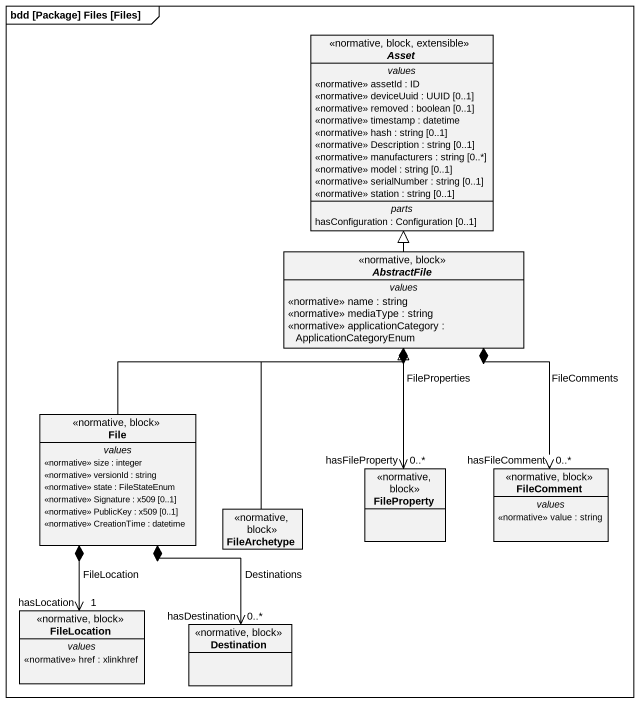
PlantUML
@startuml
mainframe bdd [Package] Files [Files]
hide circle
hide empty members
abstract class Asset <<normative, block, extensible>> {
  -- values --
  <<normative>> assetId : ID
  <<normative>> deviceUuid : UUID [0..1]
  <<normative>> removed : boolean [0..1]
  <<normative>> timestamp : datetime
  <<normative>> hash : string [0..1]
  <<normative>> Description : string [0..1]
  <<normative>> manufacturers : string [0..*]
  <<normative>> model : string [0..1]
  <<normative>> serialNumber : string [0..1]
  <<normative>> station : string [0..1]
  -- parts --
  hasConfiguration : Configuration [0..1]
}
abstract class AbstractFile <<normative, block>> {
  -- values --
  <<normative>> name : string
  <<normative>> mediaType : string
  <<normative>> applicationCategory : ApplicationCategoryEnum
}
class "File" as File_ <<normative, block>> {
  -- values --
  <<normative>> size : integer
  <<normative>> versionId : string
  <<normative>> state : FileStateEnum
  <<normative>> Signature : x509 [0..1]
  <<normative>> PublicKey : x509 [0..1]
  <<normative>> CreationTime : datetime
}
class FileProperty <<normative, block>>
class FileComment <<normative, block>> {
  -- values --
  <<normative>> value : string
}
class FileArchetype <<normative, block>>
class FileLocation <<normative, block>> {
  -- values --
  <<normative>> href : xlinkhref
}
class Destination <<normative, block>>
AbstractFile -up-|> Asset
AbstractFile *--> "hasFileProperty\n0..*" FileProperty : FileProperties
AbstractFile *--> "0..*\nhasFileComment" FileComment : FileComments
File_ -up-|> AbstractFile
File_ *--> "hasLocation\n1" FileLocation : FileLocation
File_ *--> "0..*\nhasDestination" Destination : Destinations
FileArchetype -up-|> AbstractFile
@enduml
